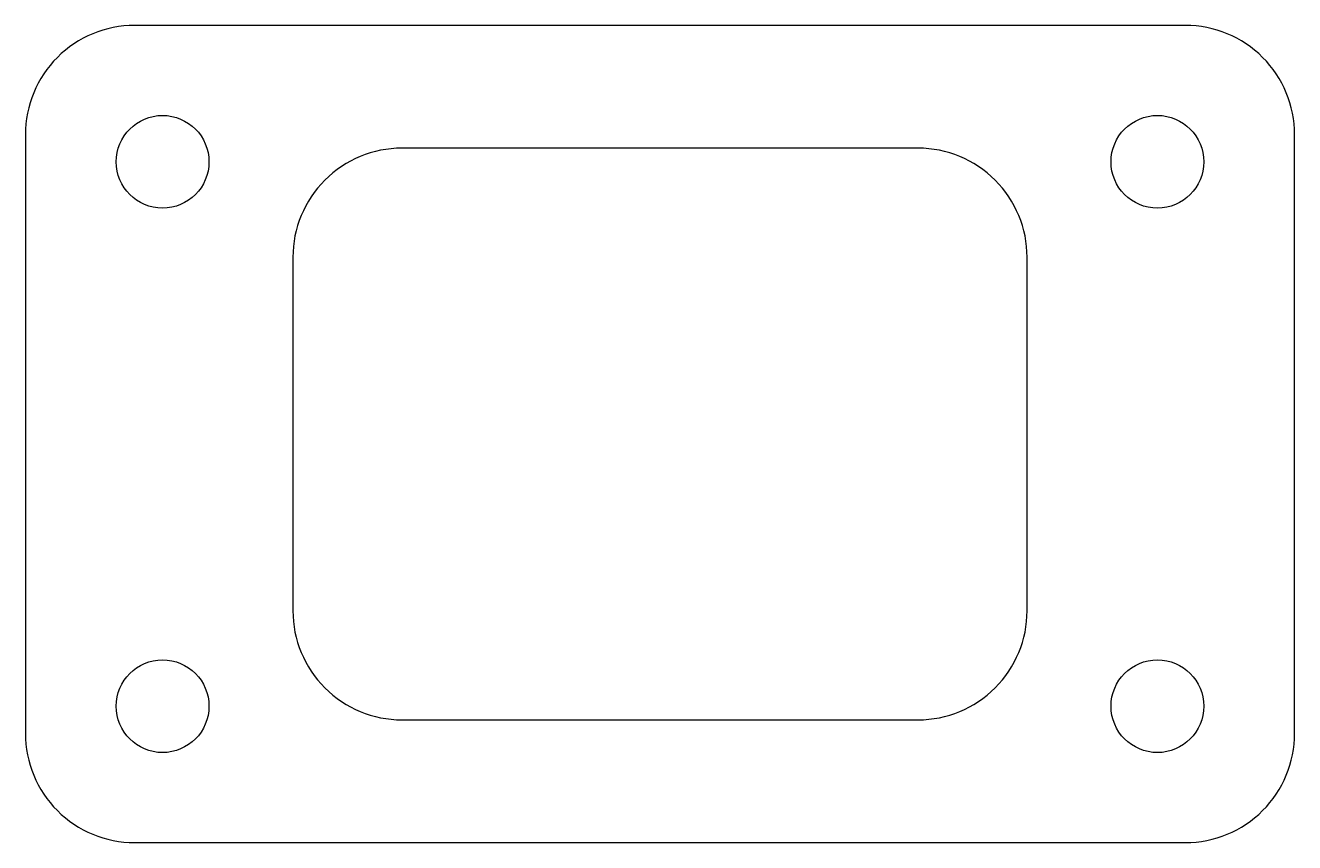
# Model space of a CAD drawing. Header units: millimetres. Extents: x -46.5 to 46.5, y -30 to 30.
import ezdxf

# ---------------------------------------------------------------- set-up
doc = ezdxf.new("R2010")
doc.units = ezdxf.units.MM
for name, color, linetype in [('AGUJEROS', 3, 'Continuous'), ('CONTORNO', 7, 'Continuous'), ('PUERTO', 1, 'Continuous')]:
    doc.layers.add(name, color=color, linetype=linetype)

msp = doc.modelspace()

# ---------------------------------------------------------------- linework, layer by layer
at = {"layer": 'AGUJEROS'}
for centre in [(-36.45, 19.95), (36.45, 19.95), (-36.45, -19.95), (36.45, -19.95)]:
    msp.add_circle(centre, 3.4, dxfattribs=at)
at = {"layer": 'CONTORNO'}
msp.add_lwpolyline([(-38.5, -29.95), (38.5, -29.95, 0.414214), (46.5, -21.95), (46.5, 21.95, 0.414214), (38.5, 29.95), (-38.5, 29.95, 0.414214), (-46.5, 21.95), (-46.5, -21.95, 0.414214)], format="xyb", close=True, dxfattribs=at)
at = {"layer": 'PUERTO'}
msp.add_lwpolyline([(-18.9, -20.95), (18.9, -20.95, 0.414214), (26.9, -12.95), (26.9, 12.95, 0.414214), (18.9, 20.95), (-18.9, 20.95, 0.414214), (-26.9, 12.95), (-26.9, -12.95, 0.414214)], format="xyb", close=True, dxfattribs=at)

doc.saveas('drawing.dxf')
